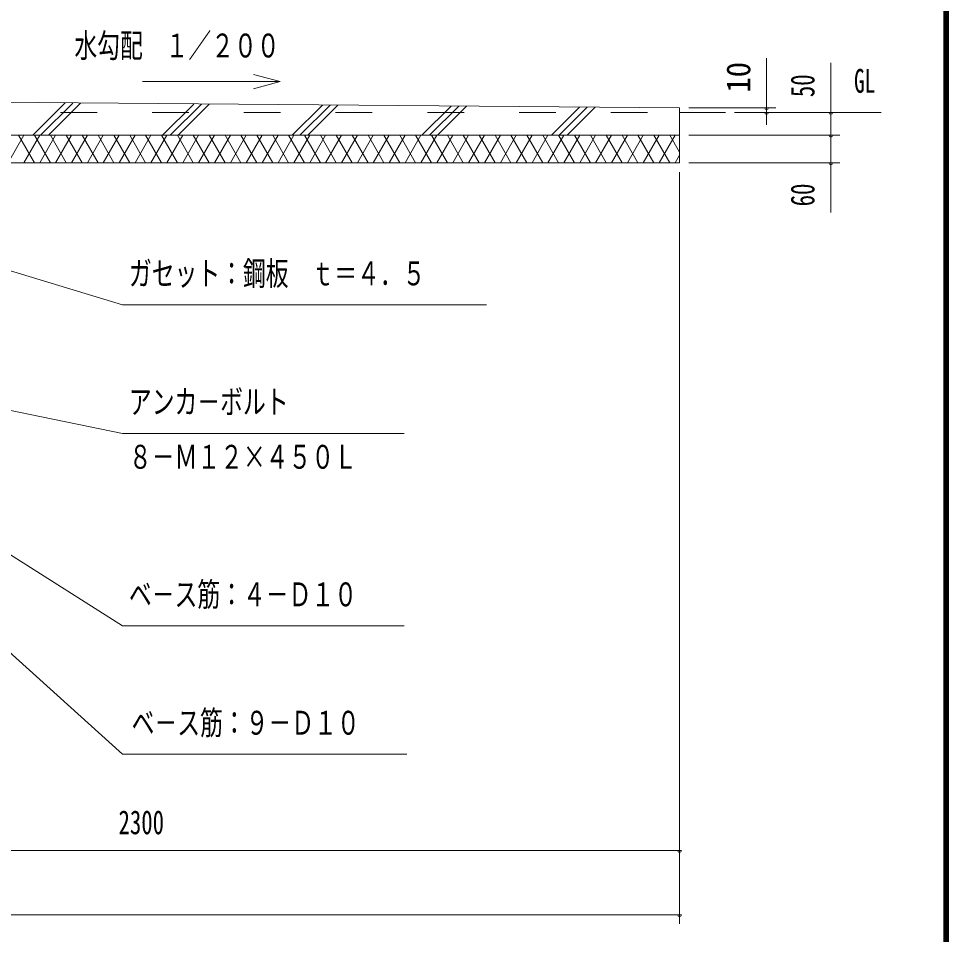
# Model space of a CAD drawing. Units: millimetres, scale not verified. Extents: x -34436 to 34436, y -16161 to 16159.
# Drawn here: x 26324 to 34436, y -5341 to 2649 of the extents above; entities that cross this region are included whole.
import ezdxf
from ezdxf.enums import TextEntityAlignment as Align

# ---------------------------------------------------------------- set-up
doc = ezdxf.new("R2010")
doc.units = ezdxf.units.MM
doc.header["$LTSCALE"] = 80
doc.linetypes.add('USER2', pattern=[10, 4, -6])
for name, color, linetype, lineweight in [('0-6_2-02BOLD', 7, 'Continuous', 18), ('0-7_2-12HIDDEN', 3, 'USER2', 18), ('0-A_2-52DIM', 3, 'Continuous', 18), ('0-B_2-62HATCH', 2, 'Continuous', 18), ('0-C_F-F1PAPER', 5, 'Continuous', 18)]:
    doc.layers.add(name, color=color, linetype=linetype, lineweight=lineweight)
doc.styles.add('ＭＳ ゴシック', font='')
doc.styles.get('ＭＳ ゴシック').set_extended_font_data('MS Gothic')

msp = doc.modelspace()

# ---------------------------------------------------------------- linework, layer by layer
at = {"layer": '0-6_2-02BOLD'}
for p, q in [((23093.3, 1943.6), (32090.11, 1870.9)), ((32090.11, 1830.9), (32490.1, 1830.9))]:
    msp.add_line(p, q, dxfattribs=at)
for points in [[(32090.11, 1870.9), (32090.11, 1390.9), (26130.1, 1390.9)], [(24490.1, 630.9), (24490.1, 1630.9), (32090.11, 1630.9)]]:
    msp.add_lwpolyline(points, dxfattribs=at)
at = {"layer": '0-7_2-12HIDDEN'}
msp.add_line((12290.1, 1830.9), (32090.11, 1830.9), dxfattribs=at)
at = {"layer": '0-A_2-52DIM'}
for p, q in [((32850.11, 1723.54), (32850.11, 2302.9)), ((33410.11, 2262.9), (33410.11, 958.9)), ((28373.06, 2161.34), (28604.87, 2099.22)), ((32170.1, 1870.9), (32930.11, 1870.9)), ((32866.11, 1870.9), (32834.11, 1870.9)), ((33850.11, 1830.9), (32570.1, 1830.9)), ((32866.11, 1830.9), (32834.11, 1830.9)), ((33426.11, 1830.9), (33394.11, 1830.9)), ((32170.1, 1630.9), (33490.11, 1630.9)), ((33426.11, 1630.9), (33394.11, 1630.9)), ((33490.11, 1390.9), (32170.1, 1390.9)), ((33426.11, 1390.9), (33394.11, 1390.9)), ((32090.11, 1310.9), (32090.11, -5249.1)), ((32090.11, -4609.1), (12290.1, -4609.1)), ((32106.11, -4609.1), (32074.11, -4609.1)), ((32090.11, -5169.1), (12290.1, -5169.1)), ((32106.11, -5169.1), (32074.11, -5169.1))]:
    msp.add_line(p, q, dxfattribs=at)
for points in [[(27404.87, 2099.22), (28604.87, 2099.22), (28373.06, 2037.1)], [(23866.61, 1173.07), (27230.1, 150.9), (30406.58, 150.9)], [(29686.58, -969.1), (27230.1, -969.1), (23821.8, -270.27)], [(24312.41, -1135.41), (27230.1, -3769.1), (29710.11, -3769.1)], [(29686.58, -2649.1), (27230.1, -2649.1), (24905.48, -1176.56)]]:
    msp.add_lwpolyline(points, dxfattribs=at)
for centre in [(32850.11, 1870.9), (32850.11, 1830.9), (33410.11, 1830.9), (33410.11, 1630.9), (33410.11, 1390.9), (32090.11, -4609.1), (32090.11, -5169.1)]:
    msp.add_arc(centre, 16, 180, 0, dxfattribs=at)
at = {"layer": '0-B_2-62HATCH'}
for p, q in [((26447.71, 1630.9), (26730.19, 1913.38)), ((26797.52, 1912.82), (26515.59, 1630.9)), ((26583.47, 1630.9), (26864.84, 1912.26)), ((27579.08, 1630.9), (27852.29, 1904.1)), ((27919.61, 1903.55), (27646.96, 1630.9)), ((27714.84, 1630.9), (27986.94, 1902.99)), ((28710.45, 1630.9), (28974.38, 1894.83)), ((29041.71, 1894.27), (28778.33, 1630.9)), ((28846.22, 1630.9), (29109.03, 1893.72)), ((30096.48, 1885.56), (29841.82, 1630.9)), ((30163.81, 1885), (29909.7, 1630.9)), ((29977.59, 1630.9), (30231.13, 1884.44)), ((30973.19, 1630.9), (31218.58, 1876.28)), ((31285.9, 1875.73), (31041.07, 1630.9)), ((31108.96, 1630.9), (31353.23, 1875.17)), ((26231.55, 1390.9), (26370.11, 1630.9)), ((26323.93, 1630.9), (26462.49, 1390.9)), ((26508.68, 1630.9), (26370.11, 1390.9)), ((26601.05, 1390.9), (26462.49, 1630.9)), ((26508.68, 1390.9), (26647.24, 1630.9)), ((26601.05, 1630.9), (26739.62, 1390.9)), ((26785.8, 1630.9), (26647.24, 1390.9)), ((26878.18, 1390.9), (26739.62, 1630.9)), ((26785.8, 1390.9), (26924.37, 1630.9)), ((26878.18, 1630.9), (27016.75, 1390.9)), ((27062.93, 1630.9), (26924.37, 1390.9)), ((27155.31, 1390.9), (27016.75, 1630.9)), ((27062.93, 1390.9), (27201.5, 1630.9)), ((27155.31, 1630.9), (27293.87, 1390.9)), ((27340.06, 1630.9), (27201.5, 1390.9)), ((27432.44, 1390.9), (27293.87, 1630.9)), ((27340.06, 1390.9), (27478.63, 1630.9)), ((27432.44, 1630.9), (27571, 1390.9)), ((27617.19, 1630.9), (27478.63, 1390.9)), ((27571, 1630.9), (27709.57, 1390.9)), ((27617.19, 1390.9), (27755.75, 1630.9)), ((27848.13, 1390.9), (27709.57, 1630.9)), ((27755.75, 1390.9), (27894.32, 1630.9)), ((27848.13, 1630.9), (27986.69, 1390.9)), ((28032.88, 1630.9), (27894.32, 1390.9)), ((28125.26, 1390.9), (27986.69, 1630.9)), ((28032.88, 1390.9), (28171.45, 1630.9)), ((28125.26, 1630.9), (28263.83, 1390.9)), ((28310.01, 1630.9), (28171.45, 1390.9)), ((28402.39, 1390.9), (28263.83, 1630.9)), ((28310.01, 1390.9), (28448.58, 1630.9)), ((28402.39, 1630.9), (28540.96, 1390.9)), ((28587.14, 1630.9), (28448.58, 1390.9)), ((28540.96, 1630.9), (28679.52, 1390.9)), ((28587.14, 1390.9), (28725.7, 1630.9)), ((28818.08, 1390.9), (28679.52, 1630.9)), ((28725.7, 1390.9), (28864.27, 1630.9)), ((28818.08, 1630.9), (28956.65, 1390.9)), ((29002.83, 1630.9), (28864.27, 1390.9)), ((29095.21, 1390.9), (28956.65, 1630.9)), ((29002.83, 1390.9), (29141.39, 1630.9)), ((29095.21, 1630.9), (29233.77, 1390.9)), ((29279.96, 1630.9), (29141.4, 1390.9)), ((29372.34, 1390.9), (29233.77, 1630.9)), ((29279.96, 1390.9), (29418.52, 1630.9)), ((29372.34, 1630.9), (29510.9, 1390.9)), ((29557.09, 1630.9), (29418.52, 1390.9)), ((29649.47, 1390.9), (29510.9, 1630.9)), ((29557.09, 1390.9), (29695.65, 1630.9)), ((29649.47, 1630.9), (29788.03, 1390.9)), ((29834.22, 1630.9), (29695.65, 1390.9)), ((29926.6, 1390.9), (29788.03, 1630.9)), ((29834.22, 1390.9), (29972.78, 1630.9)), ((29926.6, 1630.9), (30065.16, 1390.9)), ((30111.35, 1630.9), (29972.78, 1390.9)), ((30203.72, 1390.9), (30065.16, 1630.9)), ((30111.35, 1390.9), (30249.91, 1630.9)), ((30203.72, 1630.9), (30342.29, 1390.9)), ((30388.48, 1630.9), (30249.91, 1390.9)), ((30480.85, 1390.9), (30342.29, 1630.9)), ((30388.48, 1390.9), (30527.04, 1630.9)), ((30480.85, 1630.9), (30619.42, 1390.9)), ((30665.61, 1630.9), (30527.04, 1390.9)), ((30757.98, 1390.9), (30619.42, 1630.9)), ((30665.61, 1390.9), (30804.17, 1630.9)), ((30757.98, 1630.9), (30896.55, 1390.9)), ((30942.73, 1630.9), (30804.17, 1390.9)), ((31035.11, 1390.9), (30896.55, 1630.9)), ((30942.73, 1390.9), (31081.3, 1630.9)), ((31035.11, 1630.9), (31173.67, 1390.9)), ((31219.86, 1630.9), (31081.3, 1390.9)), ((31312.24, 1390.9), (31173.67, 1630.9)), ((31219.86, 1390.9), (31358.43, 1630.9)), ((31312.24, 1630.9), (31450.8, 1390.9)), ((31496.99, 1630.9), (31358.43, 1390.9)), ((31589.37, 1390.9), (31450.81, 1630.9)), ((31496.99, 1390.9), (31635.56, 1630.9)), ((31589.37, 1630.9), (31727.93, 1390.9)), ((31774.12, 1630.9), (31635.55, 1390.9)), ((31866.49, 1390.9), (31727.93, 1630.9)), ((31774.12, 1390.9), (31912.68, 1630.9)), ((31866.49, 1630.9), (32005.06, 1390.9)), ((32051.24, 1630.9), (31912.68, 1390.9)), ((32090.11, 1483.59), (32005.06, 1630.9)), ((32051.24, 1390.9), (32090.11, 1458.22))]:
    msp.add_line(p, q, dxfattribs=at)
at = {"layer": '0-C_F-F1PAPER'}
for points in [[(34436.13, -16160.99), (-11483.87, -16160.99), (-11483.87, 15999.01), (34436.13, 15999.01)], [(34432.13, -16156.99), (-11479.87, -16156.99), (-11479.87, 15995.01), (34432.13, 15995.01)], [(34428.13, -16152.99), (34428.13, 15991.01), (-11475.87, 15991.01), (-11475.87, -16152.99)], [(34424.13, -16148.99), (-11471.87, -16148.99), (-11471.87, 15987.01), (34424.13, 15987.01)], [(34420.13, -16144.99), (34420.13, 15983.01), (-11467.87, 15983.01), (-11467.87, -16144.99)], [(34416.13, -16140.99), (-11463.87, -16140.99), (-11463.87, 15979.01), (34416.13, 15979.01)], [(34412.13, -16136.99), (34412.13, 15975.01), (-11459.87, 15975.01), (-11459.87, -16136.99)], [(34408.13, -16132.99), (-11455.87, -16132.99), (-11455.87, 15971.01), (34408.13, 15971.01)], [(34404.13, -16128.99), (-11451.87, -16128.99), (-11451.87, 15967.01), (34404.13, 15967.01)], [(34400.13, -16124.99), (-11447.87, -16124.99), (-11447.87, 15963.01), (34400.13, 15963.01)], [(34396.13, -16120.99), (34396.13, 15959.01), (-11443.87, 15959.01), (-11443.87, -16120.99)]]:
    msp.add_lwpolyline(points, close=True, dxfattribs=at)

# ---------------------------------------------------------------- texts
at = {"layer": '0-A_2-52DIM', "color": 7, "style": 'ＭＳ ゴシック'}
for s, width, p in [('水勾配\u3000１／２００', 0.7, (26810.42, 2247.65)), ('GL', 0.65, (33613.15, 1939.32)), ('ガセット：鋼板\u3000ｔ＝４．５', 0.7, (27286.57, 259.32)), ('アンカ－ボルト', 0.7, (27286.57, -860.68)), ('８－Ｍ１２×４５０Ｌ', 0.7, (27286.57, -1340.68)), ('ベ－ス筋：４－Ｄ１０', 0.7, (27286.57, -2540.68)), ('ベ－ス筋：９－Ｄ１０', 0.7, (27310.1, -3660.68)), ('2300', 0.7, (27195.81, -4529.1))]:
    msp.add_text(s, height=208.4, dxfattribs=dict(at, width=width)).set_placement(p, align=Align.BOTTOM_LEFT)
for s, width, p in [('10', 0.95, (32770.11, 2002.19)), ('50', 0.7, (33330.11, 1964.15)), ('60', 0.7, (33330.11, 1011.51))]:
    msp.add_text(s, height=208.4, rotation=90, dxfattribs=dict(at, width=width)).set_placement(p, align=Align.BOTTOM_LEFT)

doc.saveas('drawing.dxf')
